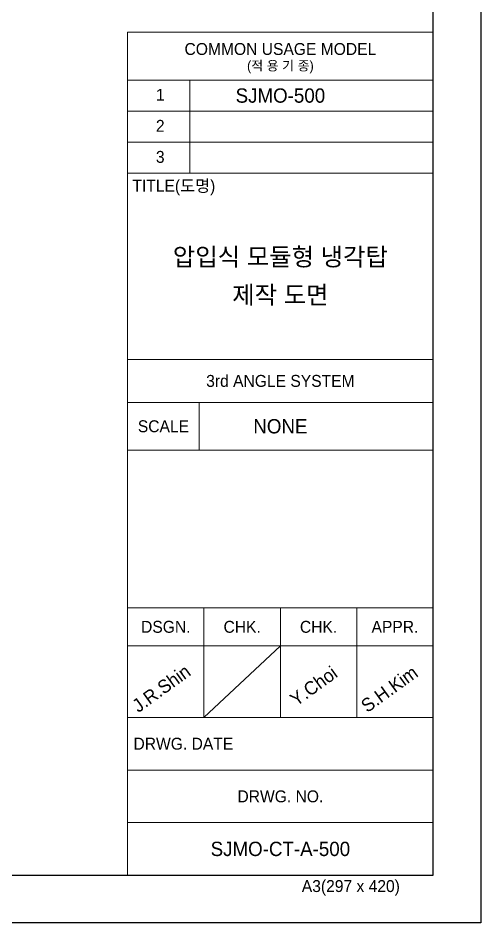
# Model space of a CAD drawing. Header units: millimetres. Extents: x -17070 to 42971, y -291348 to 40590.
# Drawn here: x 6748 to 13895, y -291348 to -277379 of the extents above; entities that cross this region are included whole.
import ezdxf
from ezdxf.enums import TextEntityAlignment as Align

# ---------------------------------------------------------------- set-up
doc = ezdxf.new("R2010")
doc.units = ezdxf.units.MM
doc.layers.add('냉각탑_form', color=1, linetype='Continuous')
doc.layers.add('냉각탑_text', color=3, linetype='Continuous')
doc.styles.add('돋움', font='Dotum.ttf')

msp = doc.modelspace()

# ---------------------------------------------------------------- linework, layer by layer
at = {"layer": 'Defpoints'}
msp.add_lwpolyline([(-17070.4, -269451.2), (13895.4, -269451.2), (13895.4, -291348.4), (-17070.4, -291348.4)], close=True, dxfattribs=at)
at = {"layer": '냉각탑_form', "lineweight": 20}
for p, q in [((8439.5, -277598.1), (8439.5, -290611.1)), ((8439.5, -277598.1), (13158.1, -277598.1)), ((8439.5, -278335.4), (13158.1, -278335.4)), ((9398, -278335.4), (9398, -279773.1)), ((8439.5, -278814.6), (13158.1, -278814.6)), ((8439.5, -279293.8), (13158.1, -279293.8)), ((8439.5, -279773.1), (13158.1, -279773.1)), ((8439.5, -282648.5), (13158.1, -282648.5)), ((8439.5, -283312), (13158.1, -283312)), ((9545.4, -283312), (9545.4, -284049.3)), ((8439.5, -284049.3), (13158.1, -284049.3)), ((8439.5, -286482.3), (13158.1, -286482.3)), ((9619.1, -286482.3), (9619.1, -288178.1)), ((10798.8, -286482.3), (10798.8, -288178.1)), ((11978.4, -286482.3), (11978.4, -288178.1)), ((8439.5, -287072.2), (13158.1, -287072.2)), ((10798.8, -287072.2), (9619.1, -288178.1)), ((8439.5, -288178.1), (13158.1, -288178.1)), ((8439.5, -288989.1), (13158.1, -288989.1)), ((8439.5, -289800.1), (13158.1, -289800.1))]:
    msp.add_line(p, q, dxfattribs=at)
at = {"layer": '냉각탑_form'}
msp.add_lwpolyline([(-16333.1, -270188.4), (-16333.1, -290611.1), (13158.1, -290611.1), (13158.1, -270188.4)], close=True, dxfattribs=at)

# ---------------------------------------------------------------- texts
at = {"layer": '냉각탑_form', "lineweight": 20, "style": '돋움'}
for s, height, p in [('COMMON USAGE MODEL', 184.32, (10798.8, -277856.2)), ('(적 용 기 종)', 147.46, (10798.8, -278114.2)), ('3rd ANGLE SYSTEM', 184.32, (10798.8, -282980.3)), ('SCALE', 184.32, (8992.5, -283680.7)), ('DSGN.', 184.32, (9029.3, -286777.2)), ('CHK.', 184.32, (10209, -286777.2)), ('CHK.', 184.32, (11388.6, -286777.2)), ('APPR.', 184.32, (12568.3, -286777.2)), ('DRWG. NO.', 184.32, (10798.8, -289394.6))]:
    msp.add_text(s, height=height, dxfattribs=at).set_placement(p, align=Align.MIDDLE_CENTER)
for s, height, p in [('1', 184.3, (8876.7, -278655.6)), ('2', 184.3, (8876.7, -279134.9)), ('3', 184.3, (8876.7, -279614.1)), ('TITLE(도명)', 184.32, (8513.6, -280060.3)), ('DRWG. DATE', 184.32, (8530.3, -288673.7)), ('A3(297 x 420)', 184.32, (11129.5, -290871.8))]:
    msp.add_text(s, height=height, dxfattribs=at).set_placement(p)
at = {"layer": '냉각탑_text', "lineweight": 20, "style": '돋움'}
for s, height, p in [('SJMO-500', 221.18, (10798.8, -278575)), ('압입식 모듈형 냉각탑', 276.412, (10798.8, -281063.7)), ('제작 도면', 276.41, (10798.8, -281653.4)), ('NONE', 221.18, (10798.8, -283680.7)), ('SJMO-CT-A-500', 221.184, (10798.8, -290205.6))]:
    msp.add_text(s, height=height, dxfattribs=at).set_placement(p, align=Align.MIDDLE_CENTER)
for s, p in [('J.R.Shin', (8606.2, -288110.6)), ('Y.Choi', (11044.3, -288012.2)), ('S.H.Kim', (12140.6, -288110.6))]:
    msp.add_text(s, height=206.44, rotation=35.81856, dxfattribs=at).set_placement(p)

doc.saveas('drawing.dxf')
